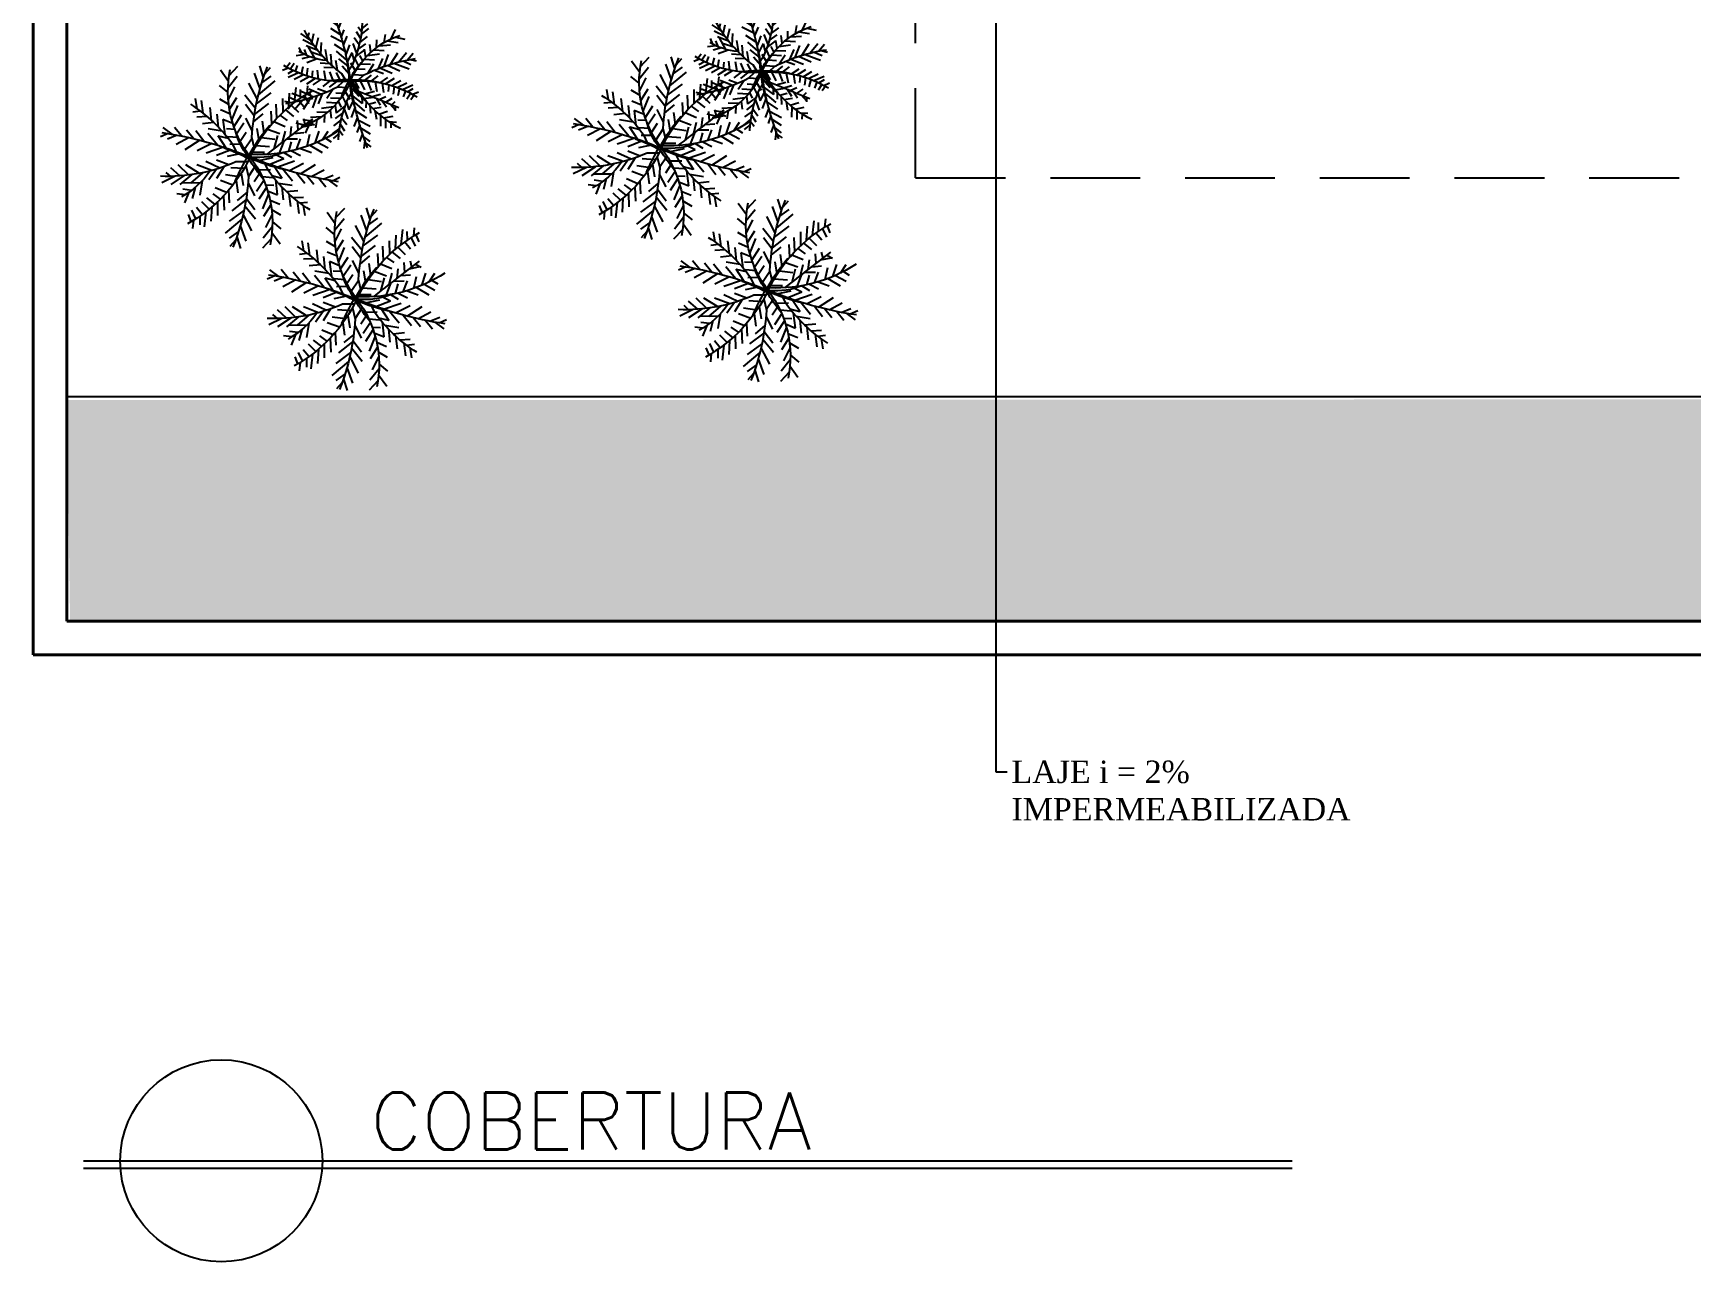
# Model space of a CAD drawing. Header units: inches. Extents: x 580771 to 691655, y 7719261 to 7829530.
# Drawn here: x 689711.7 to 690080.8, y 7725995.2 to 7726268.9 of the extents above; entities that cross this region are included whole.
import ezdxf
from ezdxf import colors
from ezdxf.entities.mleader import LeaderData, LeaderLine
from ezdxf.math import Vec2, Vec3

# ---------------------------------------------------------------- set-up
doc = ezdxf.new("R2010")
doc.units = ezdxf.units.IN
doc.header["$MEASUREMENT"] = 0
doc.linetypes.add('DASHED2', pattern=[0.375, 0.25, -0.125])
for name, color, linetype in [('1-ARQ-A', 1, 'Continuous'), ('1-ARQ-D', 4, 'Continuous'), ('ARVORE', 94, 'Continuous'), ('Layer1', 1, 'Continuous'), ('Piso Lay-out', 19, 'Continuous'), ('TOP_PALMEIRA', 30, 'Continuous'), ('VEGETAÇÃO1', 96, 'Continuous')]:
    doc.layers.add(name, color=color, linetype=linetype)
doc.layers.add('Parede Corte', color=4, linetype='Continuous', lineweight=40)
doc.styles.add('ROMANS', font='romans', dxfattribs={"height": 0.2})
doc.styles.add('Valéria', font='romantic.ttf', dxfattribs={"height": 10})

# ---------------------------------------------------------------- blocks, each defined once
blk = doc.blocks.new('A$C740F6566')
at = {"layer": 'TOP_PALMEIRA'}
for p, q in [((2.239, 5.477, -3022.391), (2.019, 5.774, -3022.391)), ((2.215, 5.616, -3022.391), (2.326, 5.86, -3022.391)), ((2.268, 5.32, -3022.391), (2.399, 5.639, -3022.391)), ((3.606, 5.229, -3022.391), (3.337, 5.53, -3022.391)), ((3.62, 5.529, -3022.391), (3.487, 5.68, -3022.391)), ((3.593, 5.084, -3022.391), (3.887, 5.53, -3022.391)), ((3.615, 5.379, -3022.391), (3.826, 5.814, -3022.391)), ((2.296, 5.179, -3022.391), (2.018, 5.405, -3022.391)), ((2.383, 4.786, -3022.391), (2.103, 5.011, -3022.391)), ((2.351, 4.924, -3022.391), (2.575, 5.353, -3022.391)), ((2.435, 4.579, -3022.391), (2.75, 5.067, -3022.391)), ((3.575, 4.932, -3022.391), (3.237, 5.28, -3022.391)), ((3.519, 4.583, -3022.391), (3.237, 5.03, -3022.391)), ((3.5, 4.488, -3022.391), (3.837, 4.88, -3022.391)), ((3.562, 4.834, -3022.391), (3.887, 5.23, -3022.391)), ((3.841, 4.577, -3022.391), (3.834, 5.165, -3022.391)), ((4.076, 4.851, -3022.391), (4.037, 5.13, -3022.391)), ((4.135, 4.932, -3022.391), (4.487, 5.08, -3022.391)), ((4.219, 5.061, -3022.391), (4.187, 5.33, -3022.391)), ((5.098, 4.857, -3022.391), (4.868, 4.952, -3022.391)), ((1.408, 4.665, -3022.391), (1.074, 4.72, -3022.391)), ((1.556, 4.466, -3022.391), (1.141, 4.525, -3022.391)), ((1.489, 4.555, -3022.391), (1.518, 4.809, -3022.391)), ((1.662, 4.336, -3022.391), (1.68, 4.673, -3022.391)), ((1.857, 4.118, -3022.391), (1.897, 4.491, -3022.391)), ((2.47, 4.444, -3022.391), (2.129, 4.712, -3022.391)), ((2.542, 4.189, -3022.391), (2.785, 4.669, -3022.391)), ((2.662, 3.805, -3022.391), (2.861, 4.374, -3022.391)), ((3.35, 3.926, -3022.391), (3.137, 4.38, -3022.391)), ((3.426, 4.183, -3022.391), (3.237, 4.68, -3022.391)), ((3.766, 4.503, -3022.391), (4.237, 4.58, -3022.391)), ((3.983, 4.733, -3022.391), (4.337, 4.83, -3022.391)), ((4.528, 4.081, -3022.391), (4.319, 4.351, -3022.391)), ((4.69, 4.271, -3022.391), (4.455, 4.514, -3022.391)), ((4.862, 4.496, -3022.391), (4.641, 4.681, -3022.391)), ((5.003, 4.703, -3022.391), (4.728, 4.839, -3022.391)), ((4.778, 4.382, -3022.391), (5.265, 4.434, -3022.391)), ((4.921, 4.58, -3022.391), (5.202, 4.579, -3022.391)), ((5.056, 4.788, -3022.391), (5.323, 4.819, -3022.391)), ((0.516, 3.642, -3022.391), (0.147, 3.906, -3022.391)), ((0.867, 3.657, -3022.391), (0.641, 3.929, -3022.391)), ((1.269, 3.631, -3022.391), (1.094, 3.919, -3022.391)), ((1.788, 4.192, -3022.391), (1.367, 4.244, -3022.391)), ((1.581, 3.578, -3022.391), (1.447, 3.899, -3022.391)), ((2.011, 3.964, -3022.391), (1.588, 4.012, -3022.391)), ((1.888, 3.498, -3022.391), (1.755, 3.826, -3022.391)), ((2.246, 3.752, -3022.391), (1.76, 3.812, -3022.391)), ((2.139, 3.845, -3022.391), (2.064, 4.305, -3022.391)), ((2.599, 4.002, -3022.391), (2.213, 4.318, -3022.391)), ((2.692, 3.713, -3022.391), (2.294, 3.974, -3022.391)), ((2.385, 3.639, -3022.391), (2.301, 3.969, -3022.391)), ((2.748, 3.553, -3022.391), (2.941, 4.03, -3022.391)), ((3.244, 3.628, -3022.391), (3.087, 4.03, -3022.391)), ((3.304, 3.792, -3022.391), (3.687, 4.03, -3022.391)), ((3.383, 4.031, -3022.391), (3.737, 4.28, -3022.391)), ((3.902, 3.496, -3022.391), (3.756, 3.901, -3022.391)), ((4.149, 3.702, -3022.391), (3.992, 4.072, -3022.391)), ((4.359, 3.902, -3022.391), (4.187, 4.139, -3022.391)), ((4.259, 3.804, -3022.391), (4.72, 3.784, -3022.391)), ((4.457, 4.003, -3022.391), (4.901, 4.001, -3022.391)), ((4.622, 4.189, -3022.391), (5.083, 4.218, -3022.391)), ((0.316, 3.618, -3022.391), (0.01, 3.329, -3022.391)), ((0.717, 3.655, -3022.391), (0.341, 3.351, -3022.391)), ((1.122, 3.646, -3022.391), (0.685, 3.431, -3022.391)), ((1.425, 3.608, -3022.391), (1.042, 3.362, -3022.391)), ((1.781, 3.529, -3022.391), (1.296, 3.334, -3022.391)), ((1.995, 3.463, -3022.391), (1.608, 3.211, -3022.391)), ((2.227, 3.373, -3022.391), (1.865, 3.133, -3022.391)), ((2.08, 3.432, -3022.391), (2.067, 3.703, -3022.391)), ((2.471, 3.258, -3022.391), (2.173, 3.06, -3022.391)), ((2.347, 3.319, -3022.391), (2.32, 3.675, -3022.391)), ((2.569, 3.205, -3022.391), (2.578, 3.597, -3022.391)), ((2.809, 3.383, -3022.391), (2.575, 3.497, -3022.391)), ((2.875, 3.21, -3022.391), (2.972, 3.682, -3022.391)), ((3.146, 3.009, -3022.391), (3.147, 3.396, -3022.391)), ((3.364, 3.13, -3022.391), (3.334, 3.563, -3022.391)), ((3.63, 3.298, -3022.391), (3.57, 3.734, -3022.391)), ((3.758, 3.387, -3022.391), (4.157, 3.333, -3022.391)), ((4.074, 3.636, -3022.391), (4.484, 3.613, -3022.391)), ((4.135, 3.033, -3022.391), (4.406, 3.355, -3022.391)), ((4.383, 3.069, -3022.391), (4.741, 3.535, -3022.391)), ((4.732, 3.134, -3022.391), (5.086, 3.615, -3022.391)), ((5.023, 3.2, -3022.391), (5.475, 3.75, -3022.391)), ((5.222, 3.253, -3022.391), (5.736, 3.07, -3022.391)), ((5.42, 3.312, -3022.391), (5.638, 3.614, -3022.391)), ((5.595, 3.368, -3022.391), (5.975, 3.243, -3022.391)), ((5.709, 3.408, -3022.391), (5.916, 3.598, -3022.391)), ((0.753, 2.607, -3022.391), (0.239, 2.79, -3022.391)), ((1.103, 2.696, -3022.391), (0.575, 2.97, -3022.391)), ((1.243, 2.726, -3022.391), (0.889, 2.245, -3022.391)), ((1.395, 2.757, -3022.391), (0.964, 3.104, -3022.391)), ((1.592, 2.791, -3022.391), (1.233, 2.325, -3022.391)), ((1.641, 2.799, -3022.391), (1.268, 3.081, -3022.391)), ((1.84, 2.827, -3022.391), (1.569, 2.505, -3022.391)), ((2.14, 2.859, -3022.391), (1.72, 3.07, -3022.391)), ((2.708, 2.786, -3022.391), (2.34, 2.873, -3022.391)), ((2.724, 3.113, -3022.391), (2.355, 2.87, -3022.391)), ((2.611, 2.73, -3022.391), (2.641, 2.297, -3022.391)), ((2.829, 2.851, -3022.391), (2.827, 2.464, -3022.391)), ((3.25, 2.747, -3022.391), (3.619, 2.99, -3022.391)), ((3.267, 3.074, -3022.391), (3.635, 2.987, -3022.391)), ((3.504, 2.602, -3022.391), (3.802, 2.8, -3022.391)), ((3.516, 3.223, -3022.391), (3.921, 3.162, -3022.391)), ((3.748, 2.487, -3022.391), (4.109, 2.727, -3022.391)), ((3.834, 3.001, -3022.391), (4.254, 2.79, -3022.391)), ((4.333, 3.061, -3022.391), (4.707, 2.779, -3022.391)), ((4.58, 3.103, -3022.391), (5.01, 2.756, -3022.391)), ((4.871, 3.164, -3022.391), (5.4, 2.89, -3022.391)), ((0.38, 2.492, -3022.391), (0, 2.617, -3022.391)), ((0.266, 2.452, -3022.391), (0.059, 2.262, -3022.391)), ((0.555, 2.548, -3022.391), (0.337, 2.246, -3022.391)), ((0.952, 2.66, -3022.391), (0.499, 2.11, -3022.391)), ((1.901, 2.224, -3022.391), (1.491, 2.247, -3022.391)), ((2.217, 2.473, -3022.391), (1.818, 2.527, -3022.391)), ((2.459, 2.637, -3022.391), (2.054, 2.698, -3022.391)), ((2.073, 2.364, -3022.391), (2.219, 1.959, -3022.391)), ((2.345, 2.562, -3022.391), (2.405, 2.126, -3022.391)), ((3.1, 2.65, -3022.391), (3.003, 2.179, -3022.391)), ((3.227, 2.307, -3022.391), (3.033, 1.83, -3022.391)), ((3.166, 2.477, -3022.391), (3.399, 2.363, -3022.391)), ((3.406, 2.655, -3022.391), (3.397, 2.263, -3022.391)), ((3.59, 2.221, -3022.391), (3.674, 1.891, -3022.391)), ((3.627, 2.541, -3022.391), (3.655, 2.185, -3022.391)), ((3.894, 2.428, -3022.391), (3.908, 2.157, -3022.391)), ((3.98, 2.397, -3022.391), (4.367, 2.649, -3022.391)), ((4.086, 2.362, -3022.391), (4.22, 2.034, -3022.391)), ((4.193, 2.331, -3022.391), (4.679, 2.526, -3022.391)), ((4.394, 2.282, -3022.391), (4.528, 1.961, -3022.391)), ((4.549, 2.252, -3022.391), (4.932, 2.498, -3022.391)), ((4.705, 2.229, -3022.391), (4.881, 1.941, -3022.391)), ((4.853, 2.214, -3022.391), (5.29, 2.429, -3022.391)), ((5.108, 2.203, -3022.391), (5.333, 1.931, -3022.391)), ((5.258, 2.205, -3022.391), (5.634, 2.509, -3022.391)), ((5.459, 2.218, -3022.391), (5.828, 1.954, -3022.391)), ((5.659, 2.242, -3022.391), (5.964, 2.531, -3022.391)), ((1.352, 1.671, -3022.391), (0.892, 1.642, -3022.391)), ((1.518, 1.857, -3022.391), (1.073, 1.859, -3022.391)), ((1.716, 2.057, -3022.391), (1.255, 2.076, -3022.391)), ((1.446, 1.779, -3022.391), (1.656, 1.509, -3022.391)), ((1.616, 1.958, -3022.391), (1.788, 1.721, -3022.391)), ((1.826, 2.158, -3022.391), (1.983, 1.788, -3022.391)), ((2.501, 1.869, -3022.391), (2.137, 1.78, -3022.391)), ((2.718, 2.145, -3022.391), (2.287, 2.03, -3022.391)), ((2.391, 1.727, -3022.391), (2.387, 1.38, -3022.391)), ((2.86, 1.977, -3022.391), (2.466, 1.824, -3022.391)), ((2.803, 1.666, -3022.391), (2.487, 1.58, -3022.391)), ((2.836, 1.83, -3022.391), (2.987, 1.58, -3022.391)), ((2.88, 2.131, -3022.391), (3.033, 1.83, -3022.391)), ((3.313, 2.055, -3022.391), (3.114, 1.486, -3022.391)), ((3.433, 1.671, -3022.391), (3.19, 1.191, -3022.391)), ((3.282, 2.147, -3022.391), (3.681, 1.886, -3022.391)), ((3.376, 1.858, -3022.391), (3.761, 1.542, -3022.391)), ((3.728, 2.108, -3022.391), (4.215, 2.048, -3022.391)), ((3.836, 2.015, -3022.391), (3.911, 1.555, -3022.391)), ((3.964, 1.896, -3022.391), (4.387, 1.848, -3022.391)), ((4.117, 1.742, -3022.391), (4.078, 1.369, -3022.391)), ((4.186, 1.668, -3022.391), (4.608, 1.616, -3022.391)), ((1.197, 1.478, -3022.391), (0.71, 1.426, -3022.391)), ((1.054, 1.28, -3022.391), (0.773, 1.281, -3022.391)), ((0.972, 1.157, -3022.391), (1.247, 1.021, -3022.391)), ((1.113, 1.364, -3022.391), (1.334, 1.179, -3022.391)), ((1.285, 1.589, -3022.391), (1.52, 1.346, -3022.391)), ((1.932, 1.134, -3022.391), (1.737, 1.18, -3022.391)), ((2.109, 1.364, -3022.391), (1.787, 1.38, -3022.391)), ((1.993, 1.214, -3022.391), (1.918, 0.868, -3022.391)), ((2.305, 1.617, -3022.391), (1.987, 1.58, -3022.391)), ((2.213, 1.499, -3022.391), (2.187, 1.18, -3022.391)), ((2.742, 1.415, -3022.391), (2.387, 1.28, -3022.391)), ((2.706, 1.29, -3022.391), (2.837, 0.93, -3022.391)), ((2.784, 1.581, -3022.391), (2.937, 1.28, -3022.391)), ((3.54, 1.281, -3022.391), (3.225, 0.793, -3022.391)), ((3.504, 1.416, -3022.391), (3.846, 1.148, -3022.391)), ((4.313, 1.524, -3022.391), (4.294, 1.187, -3022.391)), ((4.419, 1.394, -3022.391), (4.833, 1.335, -3022.391)), ((4.486, 1.305, -3022.391), (4.457, 1.051, -3022.391)), ((4.567, 1.195, -3022.391), (4.901, 1.14, -3022.391)), ((0.919, 1.072, -3022.391), (0.652, 1.041, -3022.391)), ((0.877, 1.003, -3022.391), (1.106, 0.908, -3022.391)), ((1.841, 1.016, -3022.391), (1.937, 0.83, -3022.391)), ((2.533, 0.811, -3022.391), (2.137, 0.68, -3022.391)), ((2.42, 0.564, -3022.391), (2.137, 0.38, -3022.391)), ((2.632, 1.064, -3022.391), (2.237, 0.98, -3022.391)), ((2.496, 0.726, -3022.391), (2.687, 0.38, -3022.391)), ((2.599, 0.976, -3022.391), (2.837, 0.58, -3022.391)), ((3.624, 0.936, -3022.391), (3.4, 0.507, -3022.391)), ((3.591, 1.074, -3022.391), (3.872, 0.849, -3022.391)), ((3.679, 0.681, -3022.391), (3.957, 0.455, -3022.391)), ((2.37, 0.463, -3022.391), (2.487, 0.28, -3022.391)), ((3.707, 0.54, -3022.391), (3.576, 0.221, -3022.391)), ((3.76, 0.244, -3022.391), (3.649, 0, -3022.391)), ((3.736, 0.383, -3022.391), (3.955, 0.087, -3022.391))]:
    blk.add_line(p, q, dxfattribs=at)
at = {"layer": 'TOP_PALMEIRA', "color": 92}
for centre, radius, start, end in [((14.281, 7.632, -3022.391), 12.233, 188.516, 202.6061), ((-1.948, 5.644, -3022.391), 5.569, 336.1944, 2.2987), ((5.393, 7.481, -3022.391), 4.879, 212.1218, 234.7349), ((0.884, 7.353, -3022.391), 4.898, 295.4351, 330.987), ((1.914, 6.469, -3022.391), 2.701, 304.4561, 331.4948), ((0.84, 0.122, -3022.391), 3.535, 52.5988, 101.7634), ((3.184, 10.523, -3022.391), 7.55, 273.4205, 291.3892), ((2.79, -4.663, -3022.391), 7.55, 93.4205, 111.3892), ((5.091, -1.493, -3022.391), 4.898, 115.4351, 150.987), ((-1.898, 2.681, -3022.391), 4.809, 326.851, 2.4966), ((-8.306, -1.772, -3022.391), 12.233, 8.516, 22.6061), ((5.134, 5.738, -3022.391), 3.535, 232.5988, 281.7634), ((90.319, -66.742, -3022.391), 111.442, 141.6662, 142.64222), ((0.582, -1.621, -3022.391), 4.879, 32.1218, 54.7349)]:
    blk.add_arc(centre, radius, start, end, dxfattribs=at)
at = {"layer": 'TOP_PALMEIRA'}
for centre, radius, start, end in [((1.43, 0.933, -3022.391), 2.579, 53.6318, 73.2381), ((7.662, 5.48, -3022.391), 5.257, 198.8657, 208.393), ((8.036, -6.112, -3022.391), 10.439, 114.0336, 119.0965), ((5.407, -1.698, -3022.391), 5.28, 117.8553, 131.0663), ((0.812, 2.655, -3022.391), 2.187, 337.8337, 5.9061), ((-1.862, 0.702, -3022.391), 5.373, 12.1313, 24.7386), ((-1.113, -3.57, -3022.391), 7.754, 51.2825, 57.6422)]:
    blk.add_arc(centre, radius, start, end, dxfattribs=at)
blk = doc.blocks.new('Arvore-4pl')
at = {"layer": 'ARVORE'}
for p, q in [((-0.536, 1.777), (-0.462, 1.94)), ((-0.481, 1.486), (-0.667, 1.636)), ((-0.52, 1.684), (-0.666, 1.882)), ((-0.5, 1.58), (-0.413, 1.792)), ((-0.445, 1.316), (-0.296, 1.602)), ((0.372, 1.321), (0.146, 1.553)), ((0.392, 1.519), (0.213, 1.72)), ((0.401, 1.719), (0.313, 1.82)), ((0.363, 1.255), (0.579, 1.52)), ((0.383, 1.423), (0.579, 1.72)), ((0.398, 1.619), (0.539, 1.909)), ((0.548, 1.084), (0.544, 1.476)), ((0.705, 1.267), (0.679, 1.453)), ((0.8, 1.407), (0.779, 1.586)), ((-1.073, 1.143), (-1.296, 1.18)), ((-0.975, 1.011), (-1.251, 1.05)), ((-1.02, 1.069), (-1, 1.239)), ((-0.904, 0.924), (-0.892, 1.148)), ((-0.774, 0.779), (-0.747, 1.027)), ((-0.423, 1.224), (-0.61, 1.374)), ((-0.365, 0.995), (-0.593, 1.174)), ((-0.389, 1.085), (-0.179, 1.411)), ((-0.317, 0.826), (-0.155, 1.146)), ((0.334, 1.089), (0.146, 1.386)), ((0.272, 0.822), (0.146, 1.153)), ((0.321, 1.025), (0.546, 1.286)), ((0.498, 1.035), (0.813, 1.086)), ((0.643, 1.189), (0.879, 1.253)), ((0.744, 1.321), (0.979, 1.42)), ((1.115, 0.88), (0.958, 1.042)), ((1.229, 1.03), (1.082, 1.153)), ((1.323, 1.168), (1.14, 1.259)), ((1.173, 0.954), (1.498, 0.989)), ((1.386, 1.271), (1.233, 1.334)), ((1.268, 1.086), (1.456, 1.086)), ((1.359, 1.225), (1.537, 1.245)), ((-1.668, 0.461), (-1.914, 0.637)), ((-1.434, 0.471), (-1.585, 0.653)), ((-1.166, 0.453), (-1.283, 0.645)), ((-0.82, 0.828), (-1.101, 0.862)), ((-0.958, 0.418), (-1.047, 0.633)), ((-0.672, 0.676), (-0.954, 0.708)), ((-0.753, 0.365), (-0.842, 0.584)), ((-0.515, 0.534), (-0.839, 0.574)), ((-0.586, 0.596), (-0.636, 0.903)), ((-0.625, 0.321), (-0.634, 0.501)), ((-0.28, 0.701), (-0.536, 0.912)), ((-0.217, 0.508), (-0.483, 0.682)), ((-0.422, 0.459), (-0.478, 0.679)), ((-0.238, 0.57), (-0.105, 0.949)), ((-0.18, 0.401), (-0.051, 0.72)), ((-0.096, 0.173), (-0.031, 0.487)), ((0.15, 0.451), (0.046, 0.72)), ((0.221, 0.65), (0.079, 0.953)), ((0.191, 0.561), (0.446, 0.72)), ((0.243, 0.721), (0.479, 0.886)), ((0.408, 0.231), (0.368, 0.522)), ((0.589, 0.363), (0.492, 0.633)), ((0.754, 0.501), (0.649, 0.748)), ((0.894, 0.634), (0.779, 0.792)), ((0.827, 0.569), (1.134, 0.556)), ((1.007, 0.754), (0.867, 0.934)), ((0.959, 0.702), (1.255, 0.7)), ((1.069, 0.826), (1.377, 0.845)), ((1.336, 0.167), (1.638, 0.533)), ((-1.801, 0.445), (-2.005, 0.252)), ((-1.534, 0.469), (-1.785, 0.267)), ((-1.277, -0.17), (-1.629, 0.013)), ((-1.264, 0.463), (-1.556, 0.32)), ((-1.082, -0.129), (-1.369, 0.103)), ((-1.062, 0.438), (-1.317, 0.274)), ((-0.918, -0.101), (-1.167, 0.087)), ((-0.825, 0.386), (-1.148, 0.256)), ((-0.682, 0.342), (-0.94, 0.174)), ((-0.585, -0.061), (-0.865, 0.08)), ((-0.528, 0.282), (-0.769, 0.122)), ((-0.365, 0.205), (-0.563, 0.073)), ((-0.447, 0.246), (-0.466, 0.483)), ((-0.196, 0.108), (-0.442, -0.054)), ((-0.299, 0.17), (-0.294, 0.431)), ((-0.139, 0.288), (-0.295, 0.365)), ((0.085, 0.039), (0.086, 0.297)), ((0.155, -0.136), (0.401, 0.027)), ((0.166, 0.082), (0.411, 0.024)), ((0.23, 0.119), (0.21, 0.408)), ((0.332, 0.181), (0.602, 0.141)), ((0.493, 0.291), (0.759, 0.255)), ((0.544, 0.034), (0.824, -0.107)), ((0.704, 0.457), (0.977, 0.442)), ((0.744, 0.055), (0.925, 0.27)), ((0.877, 0.074), (1.126, -0.114)), ((0.91, 0.079), (1.149, 0.39)), ((1.041, 0.102), (1.328, -0.13)), ((1.143, 0.122), (1.378, 0.443)), ((1.236, 0.142), (1.588, -0.04)), ((1.469, 0.202), (1.812, 0.08)), ((1.601, 0.241), (1.746, 0.442)), ((1.718, 0.278), (1.971, 0.195)), ((1.794, 0.305), (1.932, 0.432)), ((-1.759, -0.306), (-2.012, -0.223)), ((-1.835, -0.332), (-1.973, -0.459)), ((-1.51, -0.229), (-1.853, -0.107)), ((-1.642, -0.268), (-1.788, -0.469)), ((-1.378, -0.194), (-1.679, -0.56)), ((-1.184, -0.149), (-1.419, -0.471)), ((-0.951, -0.106), (-1.19, -0.417)), ((-0.745, -0.485), (-1.018, -0.469)), ((-0.785, -0.083), (-0.966, -0.297)), ((-0.534, -0.318), (-0.8, -0.283)), ((-0.373, -0.209), (-0.643, -0.169)), ((-0.63, -0.391), (-0.533, -0.661)), ((-0.207, -0.11), (-0.452, -0.051)), ((-0.449, -0.259), (-0.409, -0.55)), ((-0.272, -0.147), (-0.251, -0.435)), ((-0.126, -0.066), (-0.127, -0.324)), ((0.055, -0.201), (-0.01, -0.515)), ((0.139, -0.429), (0.01, -0.747)), ((0.098, -0.316), (0.254, -0.392)), ((0.258, -0.197), (0.253, -0.458)), ((0.324, -0.233), (0.522, -0.1)), ((0.406, -0.273), (0.424, -0.51)), ((0.486, -0.309), (0.727, -0.149)), ((0.584, -0.348), (0.593, -0.529)), ((0.641, -0.369), (0.899, -0.201)), ((0.712, -0.392), (0.801, -0.611)), ((0.783, -0.413), (1.107, -0.283)), ((0.917, -0.446), (1.006, -0.66)), ((1.021, -0.466), (1.276, -0.302)), ((1.125, -0.481), (1.242, -0.673)), ((1.223, -0.491), (1.514, -0.348)), ((1.493, -0.497), (1.744, -0.294)), ((1.76, -0.472), (1.964, -0.28)), ((-1.111, -0.853), (-1.418, -0.872)), ((-1, -0.729), (-1.297, -0.728)), ((-0.868, -0.596), (-1.175, -0.583)), ((-1.156, -0.908), (-0.999, -1.07)), ((-1.048, -0.781), (-0.908, -0.961)), ((-0.935, -0.662), (-0.82, -0.82)), ((-0.795, -0.528), (-0.69, -0.775)), ((-0.476, -0.889), (-0.687, -0.914)), ((-0.345, -0.721), (-0.587, -0.78)), ((-0.2, -0.537), (-0.487, -0.614)), ((-0.418, -0.815), (-0.421, -1.047)), ((-0.106, -0.649), (-0.368, -0.751)), ((-0.143, -0.857), (-0.354, -0.914)), ((-0.156, -0.913), (-0.054, -1.114)), ((-0.122, -0.747), (-0.021, -0.914)), ((-0.092, -0.546), (0.01, -0.747)), ((0.197, -0.597), (0.064, -0.977)), ((0.276, -0.853), (0.114, -1.173)), ((0.176, -0.536), (0.442, -0.709)), ((0.239, -0.728), (0.495, -0.939)), ((0.381, -0.487), (0.437, -0.706)), ((0.474, -0.562), (0.798, -0.602)), ((0.545, -0.624), (0.595, -0.93)), ((0.63, -0.703), (0.913, -0.735)), ((0.733, -0.806), (0.706, -1.054)), ((0.779, -0.855), (1.06, -0.89)), ((0.863, -0.951), (0.851, -1.176)), ((1.393, -0.498), (1.543, -0.68)), ((1.627, -0.488), (1.873, -0.664)), ((-1.4, -1.252), (-1.578, -1.273)), ((-1.214, -0.982), (-1.539, -1.017)), ((-1.309, -1.113), (-1.497, -1.113)), ((-1.427, -1.298), (-1.275, -1.361)), ((-1.364, -1.196), (-1.181, -1.286)), ((-1.27, -1.058), (-1.123, -1.181)), ((-0.724, -1.211), (-0.854, -1.18)), ((-0.606, -1.058), (-0.821, -1.047)), ((-0.785, -1.29), (-0.721, -1.414)), ((-0.683, -1.158), (-0.734, -1.388)), ((-0.324, -1.427), (-0.587, -1.514)), ((-0.537, -0.968), (-0.554, -1.18)), ((-0.258, -1.258), (-0.521, -1.314)), ((-0.184, -1.024), (-0.421, -1.114)), ((-0.28, -1.317), (-0.121, -1.58)), ((-0.208, -1.107), (-0.121, -1.347)), ((0.348, -1.113), (0.138, -1.439)), ((0.404, -1.343), (0.255, -1.629)), ((0.324, -1.023), (0.552, -1.202)), ((0.382, -1.251), (0.569, -1.401)), ((0.934, -1.038), (1.21, -1.077)), ((0.979, -1.097), (0.959, -1.266)), ((1.032, -1.171), (1.255, -1.207)), ((-0.399, -1.591), (-0.587, -1.714)), ((-0.432, -1.658), (-0.354, -1.78)), ((-0.348, -1.483), (-0.221, -1.714)), ((0.459, -1.607), (0.372, -1.82)), ((0.495, -1.804), (0.42, -1.967)), ((0.44, -1.513), (0.626, -1.664)), ((0.478, -1.712), (0.625, -1.909))]:
    blk.add_line(p, q, dxfattribs=at)
for centre, radius, start, end in [((-3.311, 1.795), 3.713, 336.1944, 2.2987), ((7.508, 3.121), 8.156, 188.516, 202.6061), ((-0.736, 2.346), 1.801, 304.4561, 331.4948), ((1.583, 3.021), 3.253, 212.1218, 234.7349), ((-1.423, 2.935), 3.265, 295.4351, 330.987), ((3.096, 1.686), 3.505, 198.8657, 208.393), ((-1.452, -1.886), 2.357, 52.5988, 101.7634), ((1.592, -3.099), 3.52, 117.8553, 131.0663), ((-1.059, -1.345), 1.719, 53.6318, 73.2381), ((3.345, -6.042), 6.959, 114.0336, 119.0965), ((-3.253, -1.499), 3.582, 12.1313, 24.7386), ((-2.754, -4.347), 5.169, 51.2825, 57.6422), ((0.111, 5.048), 5.033, 273.4205, 291.3892), ((-0.152, -5.076), 5.033, 93.4205, 111.3892), ((1.382, -2.963), 3.265, 115.4351, 150.987), ((58.2, -46.462), 74.295, 141.6662, 142.64222), ((-3.277, -0.179), 3.206, 326.851, 2.4966), ((-1.471, -0.197), 1.458, 337.8337, 5.9061), ((-7.55, -3.149), 8.156, 8.516, 22.6061), ((1.411, 1.858), 2.357, 232.5988, 281.7634), ((-1.624, -3.048), 3.253, 32.1218, 54.7349)]:
    blk.add_arc(centre, radius, start, end, dxfattribs=at)
blk = doc.blocks.new('_DOT')
at = {"color": 0, "linetype": 'ByBlock'}
blk.add_line((-0.5, 0), (-1, 0), dxfattribs=at)
at = {"color": 0, "linetype": 'ByBlock', "const_width": 0.5}
blk.add_lwpolyline([(-0.25, 0, 1), (0.25, 0, 1)], format="xyb", close=True, dxfattribs=at)

msp = doc.modelspace()

# ---------------------------------------------------------------- hatches: boundary and pattern name
h = msp.add_hatch()
h.set_pattern_fill('GRASS2', color=74, scale=7.5, angle=-90, pattern_type=2)
h.set_pattern_definition([(270, (686428.328, 7768262.9114), (7.5, -7.5), [1.125, -0.225, 0.3, -0.225, 1.125, -4.5]), (270, (686428.553, 7768263.2864), (7.5, -7.5), [0.75, -0.5625, 1.125, -0.5625, 0.75, -3.75]), (270, (686431.553, 7768260.6614), (7.5, -7.5), [0.9375, -0.375, 0.9375, -5.25]), (270, (686433.053, 7768264.4114), (7.5, -7.5), [0.375, -0.75, 0.375, -6]), (360, (686433.053, 7768263.6614), (7.5, 7.5), [0.675, -6.825]), (360, (686428.553, 7768261.4114), (7.5, 7.5), [0.75, -6.75]), (360, (686431.553, 7768259.5364), (7.5, 7.5), [0.75, -6.75]), (315, (686428.478, 7768260.4364), (7.5, -7e-15), [0.75, -9.8566017]), (45, (686428.478, 7768262.3864), (7e-15, 7.5), [0.75, -9.8566017]), (333.434949, (686428.5157, 7768260.6614), (7.5, -4e-10), [0.75, -16.0205098]), (345.9637565, (686428.5532, 7768261.0364), (7.5, -3e-10), [0.75, -30.1732922]), (345.9637565, (686431.5532, 7768259.1614), (7.5, -3e-10), [0.6, -30.3232922]), (345.9637565, (686433.0532, 7768263.5114), (7.5, -3e-10), [0.525, -30.3982922]), (14.0362435, (686428.5532, 7768261.7864), (7.5, 3e-10), [0.75, -30.1732922]), (14.0362435, (686431.5532, 7768259.9114), (7.5, 3e-10), [0.6, -30.3232922]), (14.0362435, (686433.0532, 7768263.8114), (7.5, 3e-10), [0.525, -30.3982922]), (26.565051, (686428.5157, 7768262.1614), (7.5, 3e-09), [0.75, -16.020501])])
h.paths.add_polyline_path([(689845.826, 7726149.413), (689846.712, 7726146.48)], flags=16)
h.paths.add_polyline_path([(691204.195, 7726187.882), (689719.213, 7726187.121), (689719.945, 7726137.882), (691203.218, 7726137.882)])

# ---------------------------------------------------------------- linework, layer by layer
at = {"color": 74}
msp.add_line((691153.218, 7726187.882), (689719.213, 7726187.882), dxfattribs=at)
at = {"layer": '1-ARQ-A'}
for p, q in [((689722.915, 7726017.711), (689992.092, 7726017.711)), ((689722.915, 7726016.085), (689992.092, 7726016.085))]:
    msp.add_line(p, q, dxfattribs=at)
msp.add_circle((689753.615, 7726017.711), 22.5, dxfattribs=at)
at = {"layer": 'Layer1', "linetype": 'DASHED2', "ltscale": 80}
for q in [(689908.218, 7726276.632), (691153.218, 7726236.632)]:
    msp.add_line((689908.218, 7726236.632), q, dxfattribs=at)
at = {"layer": 'Parede Corte'}
for p, q in [((689711.718, 7726289.132), (689711.718, 7726130.382)), ((689719.203, 7726289.207), (689719.218, 7726137.882)), ((691203.218, 7726137.882), (689719.218, 7726137.882)), ((691210.718, 7726130.382), (689711.718, 7726130.382))]:
    msp.add_line(p, q, dxfattribs=at)

# ---------------------------------------------------------------- block references
at = {"layer": 'VEGETAÇÃO1'}
for name, p, xscale, yscale, zscale, rotation in [('Arvore-4pl', (689782.184, 7726258.171), -7.644481511815813, 7.644481511813852, 7.64448151181102, 30.00000000000845), ('Arvore-4pl', (689873.758, 7726260.157), -7.644481511815813, 7.644481511813852, 7.64448151181102, 30.00000000000845), ('A$C740F6566', (689779.999, 7726261.601, 20581.429), -6.809650311246514, 6.809650301933289, 6.809650311049609, 90), ('A$C740F6566', (689871.573, 7726263.587, 20581.429), -6.809650311246514, 6.809650301933289, 6.809650311049609, 90), ('A$C740F6566', (689895.326, 7726231.915, 20581.429), -6.809650311246514, 6.809650301933289, 6.809650311049609, 90), ('A$C740F6566', (689803.752, 7726229.929, 20581.429), -6.809650311246514, 6.809650301933289, 6.809650311049609, 90)]:
    msp.add_blockref(name, p, dxfattribs=dict(at, xscale=xscale, yscale=yscale, zscale=zscale, rotation=rotation))

# ---------------------------------------------------------------- texts
at = {"layer": '1-ARQ-D', "linetype": 'Continuous', "lineweight": 0, "style": 'ROMANS'}
msp.add_text('COBERTURA', height=12.6562, dxfattribs=at).set_placement((689786.859, 7726020.236))

# ---------------------------------------------------------------- leaders
at = {"layer": 'Piso Lay-out'}
ml = msp.add_multileader_mtext('Standard', dxfattribs=at)
ml.set_content('LAJE i = 2% \\PIMPERMEABILIZADA', color=2, style='Valéria')
ml.set_leader_properties(color=15)
ml.set_arrow_properties(name='DOT')
ml.build(insert=Vec2(0, 0))
ml.multileader.update_dxf_attribs({"dogleg_length": 5, "arrow_head_size": 2.5})
ctx = ml.context
ctx.base_point, ctx.char_height, ctx.arrow_head_size, ctx.landing_gap_size, ctx.plane_origin = Vec3(689928.56, 7726104.347), 5, 2.5, 1, Vec3(689925.618, 7726140.681)
notes = []
notes.append((ctx, [(0, (1, 1, 0), (689926.06, 7726104.347), (1, 0), 2.5, [(0, [(689926.06, 7726320.555)], 0, [])])]))
ctx.mtext.insert, ctx.mtext.flow_direction = Vec3(689929.56, 7726106.847), 5
for ctx, leaders in notes:
    for number, flags, end, landing, length, lines in leaders:
        leader = LeaderData()
        leader.index, (leader.has_last_leader_line, leader.has_dogleg_vector, leader.attachment_direction) = number, flags
        leader.last_leader_point, leader.dogleg_vector, leader.dogleg_length = Vec3(end), Vec3(landing), length
        for number, points, colour, breaks in lines:
            line = LeaderLine()
            line.index, line.vertices, line.color, line.breaks = number, Vec3.list(points), colors.encode_raw_color(colour), breaks
            leader.lines.append(line)
        ctx.leaders.append(leader)

doc.saveas('drawing.dxf')
